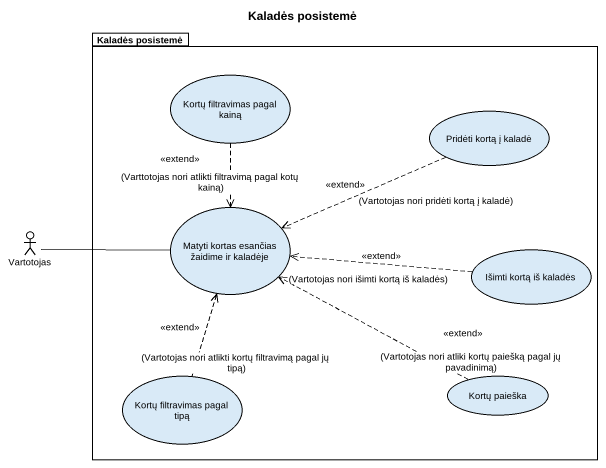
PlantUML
@startuml
title Kaladės posistemė
package "Kaladės posistemė" as Kaladės_posistemė {
  usecase "Kortų filtravimas pagal kainą" as Kortų_filtravimas_pagal
  usecase "Pridėti kortą į kaladė" as Pridėti_kortą_į_kaladė
  usecase "Matyti kortas esančias žaidime ir kaladėje" as Matyti_kortas_esančias
  usecase "Išimti kortą iš kaladės" as Išimti_kortą_iš_kaladės
  usecase "Kortų filtravimas pagal tipą" as Kortų_filtravimas_pagal_tipą
  usecase "Kortų paieška" as Kortų_paieška
}
actor Vartotojas
Kortų_filtravimas_pagal ..> Matyti_kortas_esančias : <<extend>>\n(Varttotojas nori atlikti filtravimą pagal kotų kainą)
Pridėti_kortą_į_kaladė .left.> Matyti_kortas_esančias : <<extend>>\n(Vartotojas nori pridėti kortą į kaladė)
Vartotojas -right- Matyti_kortas_esančias
Išimti_kortą_iš_kaladės .left.> Matyti_kortas_esančias : <<extend>>\n(Vartotojas nori išimti kortą iš kaladės)
Kortų_filtravimas_pagal_tipą .up.> Matyti_kortas_esančias : <<extend>>\n(Vartotojas nori atlikti kortų filtravimą pagal jų tipą)
Kortų_paieška .left.> Matyti_kortas_esančias : <<extend>>\n(Vartotojas nori atliki kortų paiešką pagal jų pavadinimą)
@enduml
